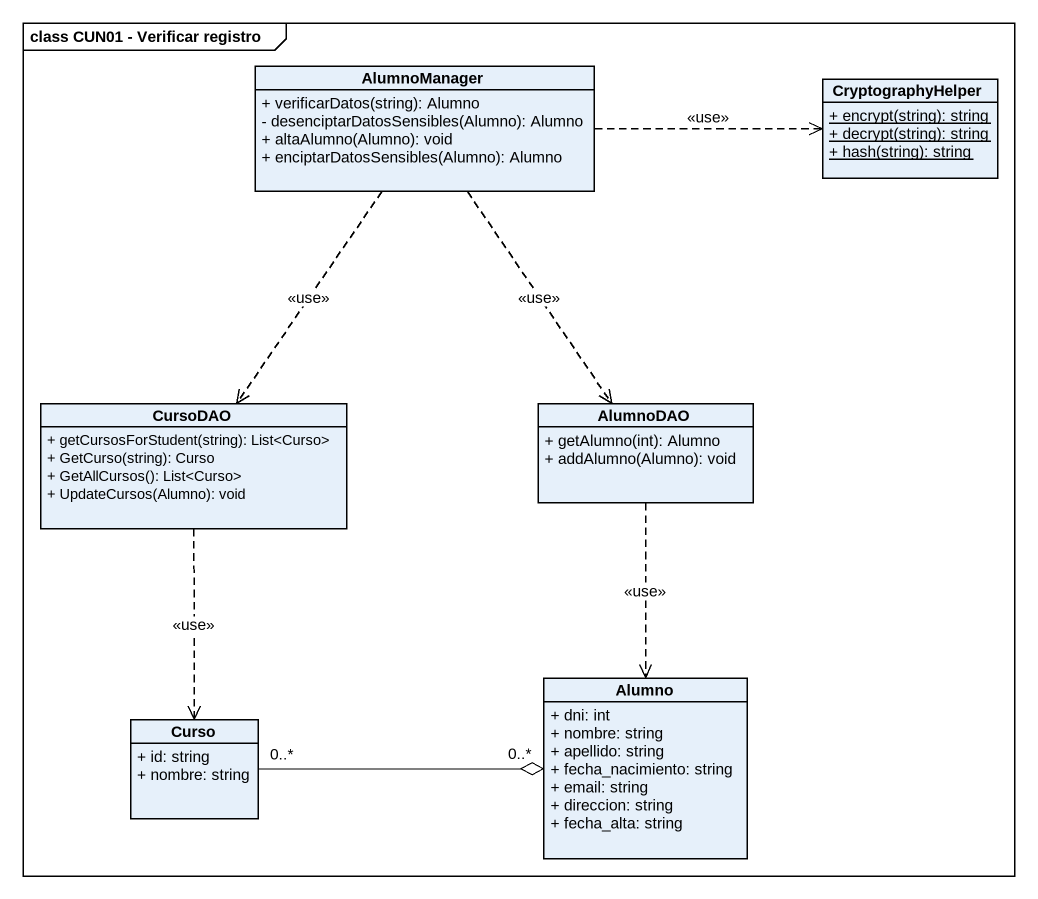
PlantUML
@startuml
mainframe class CUN01 - Verificar registro
hide circle
hide empty members
skinparam classAttributeIconSize 0
class AlumnoManager {
  + verificarDatos(string): Alumno
  - desenciptarDatosSensibles(Alumno): Alumno
  + altaAlumno(Alumno): void
  + enciptarDatosSensibles(Alumno): Alumno
}
class CryptographyHelper {
  {static} + encrypt(string): string
  {static} + decrypt(string): string
  {static} + hash(string): string
}
class CursoDAO {
  + getCursosForStudent(string): List<Curso>
  + GetCurso(string): Curso
  + GetAllCursos(): List<Curso>
  + UpdateCursos(Alumno): void
}
class AlumnoDAO {
  + getAlumno(int): Alumno
  + addAlumno(Alumno): void
}
class Alumno {
  + dni: int
  + nombre: string
  + apellido: string
  + fecha_nacimiento: string
  + email: string
  + direccion: string
  + fecha_alta: string
}
class Curso {
  + id: string
  + nombre: string
}
AlumnoManager .right.> CryptographyHelper : <<use>>
AlumnoManager ..> CursoDAO : <<use>>
AlumnoManager ..> AlumnoDAO : <<use>>
CursoDAO ..> Curso : <<use>>
AlumnoDAO ..> Alumno : <<use>>
Curso "0..*" -right-o "0..*" Alumno
@enduml
